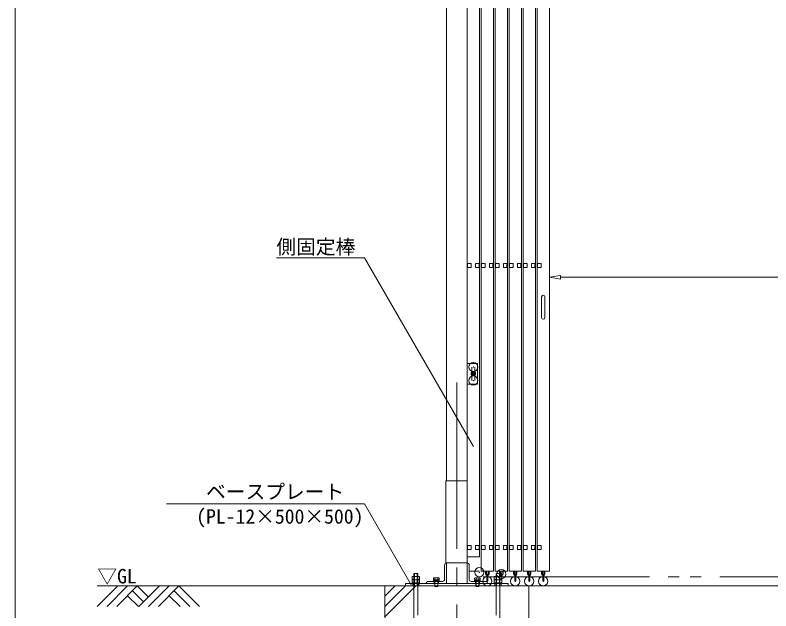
# Model space of a CAD drawing. Units: millimetres, scale not verified. Extents: x -10062 to 10062, y -16938 to 16938.
# Drawn here: x -10062 to -6384, y -13909 to -11011 of the extents above; entities that cross this region are included whole.
import ezdxf
from ezdxf.enums import TextEntityAlignment as Align

# ---------------------------------------------------------------- set-up
doc = ezdxf.new("R2010")
doc.units = ezdxf.units.MM
doc.header["$LTSCALE"] = 90
doc.header["$PDMODE"] = 32
doc.header["$PDSIZE"] = 45
for name, pattern in [('CHAIN2', [12, 9, -1, 1, -1]), ('DASHED1', [1.8, 1.2, -0.6]), ('DOUBLE_CHAIN2', [12.8, 9, -1, 0.6, -0.6, 0.6, -1])]:
    doc.linetypes.add(name, pattern=pattern)
for name, color, linetype, lineweight in [('0-4_ﾊﾝﾄﾞﾙ', 134, 'Continuous', 18), ('0-5_ﾍﾞｰｽﾗｲﾝ', 134, 'Continuous', 18), ('0-6_ﾎﾞﾙﾄ類', 134, 'Continuous', 18), ('0-8_ﾜｲﾔｰﾛｰﾌﾟ', 134, 'DOUBLE_CHAIN2', 18), ('0-9_基礎工事用PCA小', 134, 'Continuous', 18), ('0-B_図面枠', 134, 'Continuous', 18), ('0-C_寸法', 134, 'Continuous', 18), ('0-D_側固定棒', 134, 'Continuous', 18), ('1-1_中央走行棒', 134, 'Continuous', 18), ('1-3_中央走行棒左', 134, 'Continuous', 18), ('1-6_通芯', 134, 'CHAIN2', 18), ('1-A_標準柱', 134, 'Continuous', 18), ('1-B_文字', 134, 'Continuous', 18)]:
    doc.layers.add(name, color=color, linetype=linetype, lineweight=lineweight)
doc.styles.add('ＭＳ ゴシック', font='')
doc.styles.get('ＭＳ ゴシック').set_extended_font_data('MS Gothic')

msp = doc.modelspace()

# ---------------------------------------------------------------- linework, layer by layer
at = {"layer": '0-4_ﾊﾝﾄﾞﾙ'}
for p, q in [((-7500.5, -12381.73), (-7500.5, -12481.73)), ((-7484.5, -12381.73), (-7484.5, -12481.73))]:
    msp.add_line(p, q, dxfattribs=at)
for centre, start, end in [((-7492.5, -12381.73), 0, 180), ((-7492.5, -12481.73), 180, 0)]:
    msp.add_arc(centre, 8, start, end, dxfattribs=at)
at = {"layer": '0-5_ﾍﾞｰｽﾗｲﾝ'}
msp.add_line((-9662.5, -13787.5), (1537.5, -13787.5), dxfattribs=at)
at = {"layer": '0-6_ﾎﾞﾙﾄ類'}
for p, q in [((-8122.02, -13755.47), (-8122.02, -13740.9)), ((-8102.97, -13755.47), (-8102.97, -13740.9)), ((-8024.34, -13748.5), (-8026.16, -13749.56)), ((-8026.16, -13749.56), (-8026.16, -13758.3)), ((-8024.34, -13748.5), (-8000.67, -13748.5)), ((-8019.33, -13749.56), (-8019.33, -13758.3)), ((-8005.67, -13749.56), (-8005.67, -13758.3)), ((-8000.67, -13748.5), (-7998.83, -13749.56)), ((-7998.83, -13749.56), (-7998.83, -13758.3)), ((-7824.34, -13748.5), (-7826.17, -13749.56)), ((-7826.17, -13749.56), (-7826.17, -13758.3)), ((-7824.34, -13748.5), (-7800.67, -13748.5)), ((-7819.34, -13749.56), (-7819.34, -13758.3)), ((-7805.66, -13749.56), (-7805.66, -13758.3)), ((-7800.67, -13748.5), (-7798.83, -13749.56)), ((-7798.83, -13749.56), (-7798.83, -13758.3)), ((-7722.03, -13755.47), (-7722.03, -13740.9)), ((-7702.97, -13755.47), (-7702.97, -13740.9)), ((-8122.02, -13758.33), (-8122.02, -13772.9)), ((-8102.97, -13758.33), (-8102.97, -13772.9)), ((-8026.16, -13758.3), (-7998.83, -13758.3)), ((-8023.74, -13758.5), (-8001.25, -13758.5)), ((-8020.5, -13787.5), (-8020.5, -13765.5)), ((-8020.5, -13787.5), (-8019.27, -13790.3)), ((-8019.27, -13790.3), (-8019.27, -13765.5)), ((-8013.7, -13761.5), (-8012.63, -13765.5)), ((-8012.38, -13761.5), (-8011.31, -13765.5)), ((-8004.5, -13787.5), (-8004.5, -13765.5)), ((-7826.17, -13758.3), (-7798.83, -13758.3)), ((-7823.74, -13758.5), (-7801.25, -13758.5)), ((-7820.5, -13787.5), (-7820.5, -13765.5)), ((-7820.5, -13787.5), (-7819.27, -13790.3)), ((-7819.27, -13790.3), (-7819.27, -13765.5)), ((-7813.69, -13761.5), (-7812.62, -13765.5)), ((-7812.38, -13761.5), (-7811.31, -13765.5)), ((-7804.5, -13787.5), (-7804.5, -13765.5)), ((-7722.03, -13758.33), (-7722.03, -13772.9)), ((-7702.97, -13758.33), (-7702.97, -13772.9))]:
    msp.add_line(p, q, dxfattribs=at)
for points in [[(-8130.98, -13755.47), (-8130.98, -13740.9), (-8094.02, -13740.9), (-8094.02, -13755.47), (-8096.5, -13756.9), (-8128.5, -13756.9)], [(-7730.97, -13755.47), (-7730.97, -13740.9), (-7694.03, -13740.9), (-7694.03, -13755.47), (-7696.5, -13756.9), (-7728.5, -13756.9)], [(-8130.98, -13758.33), (-8130.98, -13772.9), (-8094.02, -13772.9), (-8094.02, -13758.33), (-8096.5, -13756.9), (-8128.5, -13756.9)], [(-8130.5, -13772.9), (-8094.5, -13772.9), (-8094.5, -13775.5), (-8130.5, -13775.5)], [(-7998.5, -13758.5), (-7998.5, -13761.5), (-8026.5, -13761.5), (-8026.5, -13758.5)], [(-8026.5, -13761.5), (-7998.5, -13761.5), (-7998.5, -13765.5), (-8026.5, -13765.5)], [(-7798.5, -13758.5), (-7798.5, -13761.5), (-7826.5, -13761.5), (-7826.5, -13758.5)], [(-7826.5, -13761.5), (-7798.5, -13761.5), (-7798.5, -13765.5), (-7826.5, -13765.5)], [(-7730.97, -13758.33), (-7730.97, -13772.9), (-7694.03, -13772.9), (-7694.03, -13758.33), (-7696.5, -13756.9), (-7728.5, -13756.9)], [(-7730.5, -13772.9), (-7694.5, -13772.9), (-7694.5, -13775.5), (-7730.5, -13775.5)]]:
    msp.add_lwpolyline(points, close=True, dxfattribs=at)
for points in [[(-8020.5, -13787.5), (-8004.5, -13787.5), (-8005.73, -13790.3)], [(-8019.27, -13790.3), (-8005.73, -13790.3), (-8005.73, -13765.5)], [(-7820.5, -13787.5), (-7804.5, -13787.5), (-7805.73, -13790.3)], [(-7819.27, -13790.3), (-7805.73, -13790.3), (-7805.73, -13765.5)]]:
    msp.add_lwpolyline(points, dxfattribs=at)
for centre, radius, start, end in [((-8126.51, -13747.72), 8.96, 240.0064, 300.0064), ((-8112.5, -13724.45), 32.45, 252.93497, 287.07105), ((-8098.5, -13747.73), 8.95, 239.98131, 300.0315), ((-8022.75, -13754.55), 6.05, 55.616, 124.384), ((-8012.5, -13771.12), 22.62, 72.412, 107.588), ((-8002.25, -13754.55), 6.05, 55.616, 124.384), ((-7822.75, -13754.55), 6.05, 55.616, 124.384), ((-7812.5, -13771.12), 22.62, 72.412, 107.588), ((-7802.25, -13754.55), 6.05, 55.616, 124.384), ((-7726.5, -13747.72), 8.96, 240.0064, 300.0064), ((-7712.51, -13724.45), 32.45, 252.93497, 287.07105), ((-7698.5, -13747.73), 8.95, 239.98131, 300.0315), ((-8126.5, -13766.08), 8.96, 60.0064, 120.0064), ((-8112.5, -13789.35), 32.45, 72.93497, 107.07105), ((-8098.5, -13766.07), 8.95, 59.98131, 120.0315), ((-8023.74, -13758.3), 0.198, 180, 270), ((-8001.25, -13758.3), 0.198, 270, 0), ((-7823.74, -13758.3), 0.198, 180, 270), ((-7801.25, -13758.3), 0.198, 270, 0), ((-7726.5, -13766.08), 8.96, 60.0064, 120.0064), ((-7712.5, -13789.35), 32.45, 72.93497, 107.07105), ((-7698.5, -13766.07), 8.95, 59.98131, 120.0315)]:
    msp.add_arc(centre, radius, start, end, dxfattribs=at)
at = {"layer": '0-8_ﾜｲﾔｰﾛｰﾌﾟ'}
msp.add_line((1089.1, -13742.5), (-7814.1, -13742.5), dxfattribs=at)
at = {"layer": '0-9_基礎工事用PCA小'}
for p, q in [((-8262.5, -13937.5), (-8112.5, -13787.5)), ((-8262.5, -13887.5), (-8162.5, -13787.5)), ((-8262.5, -13837.5), (-8212.5, -13787.5)), ((-8122.02, -13787.5), (-8102.98, -13787.5)), ((-7702.97, -13787.5), (-7722.03, -13787.5))]:
    msp.add_line(p, q, dxfattribs=at)
at = {"layer": '0-9_基礎工事用PCA小', "linetype": 'DASHED1'}
for p, q in [((-8127.2, -13775.5), (-8127.2, -13787.5)), ((-8097.5, -13775.5), (-8097.5, -13787.5)), ((-8020.5, -13775.5), (-8020.5, -13787.5)), ((-8004.5, -13775.5), (-8004.5, -13787.5)), ((-7820.5, -13775.5), (-7820.5, -13787.5)), ((-7804.5, -13775.5), (-7804.5, -13787.5)), ((-7727.5, -13775.5), (-7727.5, -13787.5)), ((-7697.5, -13775.5), (-7697.5, -13787.5))]:
    msp.add_line(p, q, dxfattribs=at)
at = {"layer": '0-9_基礎工事用PCA小'}
for points in [[(-8122.02, -14304.45), (-8122.02, -13727.5), (-8102.98, -13727.5), (-8102.98, -13929.5)], [(-8122.02, -13790), (-8119.52, -13787.5), (-8119.52, -13727.5), (-8105.47, -13727.5), (-8105.47, -13787.5), (-8102.98, -13790)], [(-7702.97, -14304.45), (-7702.97, -13727.5), (-7722.03, -13727.5), (-7722.03, -13929.5)], [(-7702.97, -13790), (-7705.48, -13787.5), (-7705.48, -13727.5), (-7719.52, -13727.5), (-7719.52, -13787.5), (-7722.03, -13790)]]:
    msp.add_lwpolyline(points, dxfattribs=at)
for points in [[(-8262.5, -14687.5), (-7562.5, -14687.5), (-7562.5, -13787.5), (-8262.5, -13787.5)], [(-8162.5, -13787.5), (-7662.5, -13787.5), (-7662.5, -13775.5), (-8162.5, -13775.5)]]:
    msp.add_lwpolyline(points, close=True, dxfattribs=at)
at = {"layer": '0-B_図面枠'}
msp.add_lwpolyline([(-10062.5, -3062.5), (10062.5, -3062.5), (10062.5, -16937.5), (-10062.5, -16937.5)], close=True, dxfattribs=at)
at = {"layer": '0-C_寸法'}
for p, q in [((-7462.5, -11845.3), (-7462.5, -12286.9)), ((-7407.5, -12276.73), (-7462.5, -12285.9)), ((-7407.5, -12276.73), (-7407.5, -12295.07)), ((-7462.5, -12285.9), (-7407.5, -12295.07)), ((-7407.5, -12285.9), (682.5, -12285.9))]:
    msp.add_line(p, q, dxfattribs=at)
at = {"layer": '0-D_側固定棒'}
for points in [[(-7802.5, -13589.94), (-7802.5, -9974.94), (-7862.5, -9974.94), (-7862.5, -13644.94), (-7802.5, -13644.94)], [(-7860.15, -12238.44), (-7842.85, -12238.44), (-7842.85, -12218.44), (-7860.15, -12218.44)], [(-7822.15, -12238.44), (-7804.85, -12238.44), (-7804.85, -12218.44), (-7822.15, -12218.44)], [(-7837.41, -12746.44), (-7842.31, -12754.94), (-7837.41, -12763.44), (-7827.6, -12763.44), (-7822.68, -12754.94), (-7827.6, -12746.44)], [(-7860.15, -13609.94), (-7842.85, -13609.94), (-7842.85, -13589.94), (-7860.15, -13589.94)], [(-7822.15, -13609.94), (-7804.85, -13609.94), (-7804.85, -13589.94), (-7822.15, -13589.94)]]:
    msp.add_lwpolyline(points, close=True, dxfattribs=at)
for radius in [11, 8.5, 4.76, 4.22]:
    msp.add_circle((-7832.5, -12754.94), radius, dxfattribs=at)
for start, end in [(132.757, 167.243), (192.757, 227.243), (72.757, 107.243), (12.757, 47.243), (312.757, 347.243), (252.757, 287.243)]:
    msp.add_arc((-7832.5, -12754.94), 8.9, start, end, dxfattribs=at)
at = {"layer": '1-1_中央走行棒'}
for p, q in [((-7773.05, -13728.04), (-7773.05, -13714.94)), ((-7768.05, -13728.04), (-7768.05, -13714.94)), ((-7761.05, -13714.94), (-7761.05, -13728.04)), ((-7756.05, -13714.94), (-7756.05, -13728.04)), ((-7705.05, -13727.5), (-7705.05, -13714.94)), ((-7700.05, -13728.04), (-7700.05, -13714.94)), ((-7693.05, -13714.94), (-7693.05, -13728.04)), ((-7688.05, -13714.94), (-7688.05, -13728.04)), ((-7637.05, -13728.04), (-7637.05, -13714.94)), ((-7632.05, -13728.04), (-7632.05, -13714.94)), ((-7625.05, -13714.94), (-7625.05, -13728.04)), ((-7620.05, -13714.94), (-7620.05, -13728.04)), ((-7569.05, -13728.04), (-7569.05, -13714.94)), ((-7564.05, -13728.04), (-7564.05, -13714.94)), ((-7557.05, -13714.94), (-7557.05, -13728.04)), ((-7552.05, -13714.94), (-7552.05, -13728.04)), ((-7767, -13729.44), (-7767, -13764.44)), ((-7762, -13764.44), (-7762, -13729.44)), ((-7699, -13729.44), (-7699, -13740.9)), ((-7694, -13764.44), (-7694, -13729.44)), ((-7631, -13729.44), (-7631, -13764.44)), ((-7626, -13764.44), (-7626, -13729.44)), ((-7563, -13729.44), (-7563, -13764.44)), ((-7558, -13764.44), (-7558, -13729.44))]:
    msp.add_line(p, q, dxfattribs=at)
for points in [[(-7726.5, -9539.5), (-7726.5, -13714.94), (-7666.5, -13714.94), (-7666.5, -9494.94), (-7671.5, -9494.94)], [(-7653.5, -9494.94), (-7658.5, -9494.94), (-7658.5, -13714.94), (-7598.5, -13714.94), (-7598.5, -9494.94), (-7603.5, -9494.94)], [(-7585.5, -9494.94), (-7590.5, -9494.94), (-7590.5, -13714.94), (-7530.5, -13714.94), (-7530.5, -9494.94), (-7535.5, -9494.94)], [(-7794.5, -9799.49), (-7794.5, -13714.94), (-7734.5, -13714.94), (-7734.5, -9547.5)]]:
    msp.add_lwpolyline(points, dxfattribs=at)
for points in [[(-7792.15, -12238.44), (-7774.85, -12238.44), (-7774.85, -12218.44), (-7792.15, -12218.44)], [(-7754.15, -12238.44), (-7736.85, -12238.44), (-7736.85, -12218.44), (-7754.15, -12218.44)], [(-7724.15, -12238.44), (-7706.85, -12238.44), (-7706.85, -12218.44), (-7724.15, -12218.44)], [(-7686.15, -12238.44), (-7668.85, -12238.44), (-7668.85, -12218.44), (-7686.15, -12218.44)], [(-7656.15, -12238.44), (-7638.85, -12238.44), (-7638.85, -12218.44), (-7656.15, -12218.44)], [(-7618.15, -12238.44), (-7600.85, -12238.44), (-7600.85, -12218.44), (-7618.15, -12218.44)], [(-7588.15, -12238.44), (-7570.85, -12238.44), (-7570.85, -12218.44), (-7588.15, -12218.44)], [(-7550.15, -12238.44), (-7532.85, -12238.44), (-7532.85, -12218.44), (-7550.15, -12218.44)], [(-7792.15, -13609.94), (-7774.85, -13609.94), (-7774.85, -13589.94), (-7792.15, -13589.94)], [(-7754.15, -13609.94), (-7736.85, -13609.94), (-7736.85, -13589.94), (-7754.15, -13589.94)], [(-7724.15, -13609.94), (-7706.85, -13609.94), (-7706.85, -13589.94), (-7724.15, -13589.94)], [(-7686.15, -13609.94), (-7668.85, -13609.94), (-7668.85, -13589.94), (-7686.15, -13589.94)], [(-7656.15, -13609.94), (-7638.85, -13609.94), (-7638.85, -13589.94), (-7656.15, -13589.94)], [(-7618.15, -13609.94), (-7600.85, -13609.94), (-7600.85, -13589.94), (-7618.15, -13589.94)], [(-7588.15, -13609.94), (-7570.85, -13609.94), (-7570.85, -13589.94), (-7588.15, -13589.94)], [(-7550.15, -13609.94), (-7532.85, -13609.94), (-7532.85, -13589.94), (-7550.15, -13589.94)]]:
    msp.add_lwpolyline(points, close=True, dxfattribs=at)
for centre, radius, start, end in [((-7764.55, -13728.04), 8.5, 180, 253.25351), ((-7764.55, -13728.04), 3.5, 180, 225.59204), ((-7764.55, -13728.04), 8.5, 287.46347, 360), ((-7764.55, -13728.04), 3.5, 316.78662, 360), ((-7696.55, -13728.04), 8.5, 220.90602, 253.25351), ((-7696.55, -13728.04), 3.5, 180, 225.59204), ((-7696.55, -13728.04), 8.5, 287.46347, 360), ((-7696.55, -13728.04), 3.5, 316.78662, 360), ((-7628.55, -13728.04), 8.5, 180, 253.25351), ((-7628.55, -13728.04), 3.5, 180, 225.59204), ((-7628.55, -13728.04), 8.5, 287.46347, 360), ((-7628.55, -13728.04), 3.5, 316.78662, 360), ((-7560.55, -13728.04), 8.5, 180, 253.25351), ((-7560.55, -13728.04), 3.5, 180, 225.59204), ((-7560.55, -13728.04), 8.5, 287.46347, 360), ((-7560.55, -13728.04), 3.5, 316.78662, 360), ((-7696.5, -13764.44), 2.5, 351.89039, 0)]:
    msp.add_arc(centre, radius, start, end, dxfattribs=at)
for p in [(-7696.5, -13729.44), (-7764.5, -13764.44), (-7628.5, -13764.44), (-7560.5, -13764.44)]:
    msp.add_point(p, dxfattribs=at)
at = {"layer": '1-3_中央走行棒左'}
for p, q in [((-7501.05, -13728.04), (-7501.05, -13714.94)), ((-7496.06, -13728.04), (-7496.06, -13714.94)), ((-7489.05, -13714.94), (-7489.05, -13728.04)), ((-7484.05, -13714.94), (-7484.05, -13728.04)), ((-7495, -13729.44), (-7495, -13764.44)), ((-7490, -13764.44), (-7490, -13729.44))]:
    msp.add_line(p, q, dxfattribs=at)
msp.add_lwpolyline([(-7517.5, -9494.94), (-7522.5, -9494.94), (-7522.5, -13714.94), (-7462.5, -13714.94), (-7462.5, -9494.94), (-7467.5, -9494.94)], dxfattribs=at)
for points in [[(-7502.85, -12238.44), (-7520.15, -12238.44), (-7520.15, -12218.44), (-7502.85, -12218.44)], [(-7502.85, -13609.94), (-7520.15, -13609.94), (-7520.15, -13589.94), (-7502.85, -13589.94)]]:
    msp.add_lwpolyline(points, close=True, dxfattribs=at)
for radius, start, end in [(8.5, 180, 253.25351), (3.5, 180, 225.59204), (8.5, 287.46347, 360), (3.5, 316.78662, 360)]:
    msp.add_arc((-7492.55, -13728.04), radius, start, end, dxfattribs=at)
msp.add_point((-7492.5, -13764.44), dxfattribs=at)
at = {"layer": '1-6_通芯'}
msp.add_line((-7912.5, -14687.5), (-7912.5, -12775.5), dxfattribs=at)
at = {"layer": '1-A_標準柱'}
for p, q in [((-7962.5, -13275.5), (-7962.5, -9825.5)), ((-7862.5, -13275.5), (-7862.5, -9825.5)), ((-7840, -12746.89), (-7840, -12722.5)), ((-7825, -12722.5), (-7825, -12746.89)), ((-7840, -12788.5), (-7840, -12762.99)), ((-7825, -12762.99), (-7825, -12788.5)), ((-7972.5, -13685.5), (-7972.5, -13755.5)), ((-7852.5, -13685.5), (-7852.5, -13755.5)), ((-7982.5, -13765.5), (-8052.5, -13765.5)), ((-7862.5, -13775.5), (-7962.5, -13775.5)), ((-7842.5, -13765.5), (-7772.5, -13765.5))]:
    msp.add_line(p, q, dxfattribs=at)
at = {"layer": '1-A_標準柱', "linetype": 'DASHED1'}
for p, q in [((-8022.5, -13765.5), (-8022.5, -13775.5)), ((-8002.5, -13765.5), (-8002.5, -13775.5)), ((-7822.5, -13765.5), (-7822.5, -13775.5)), ((-7802.5, -13765.5), (-7802.5, -13775.5))]:
    msp.add_line(p, q, dxfattribs=at)
at = {"layer": '1-A_標準柱'}
for points in [[(-7862.5, -12705.5), (-7812.5, -12705.5), (-7812.5, -12805.5), (-7862.5, -12805.5)], [(-7965.7, -13275.5), (-7862.5, -13275.5), (-7862.5, -13675.5), (-7965.7, -13675.5)]]:
    msp.add_lwpolyline(points, close=True, dxfattribs=at)
for points in [[(-8062.5, -13775.5), (-7962.5, -13775.5), (-7962.5, -13675.5)], [(-7762.5, -13775.5), (-7862.5, -13775.5), (-7862.5, -13675.5)], [(-7803.5, -13715.5), (-7852.5, -13715.5), (-7852.5, -13725.5)]]:
    msp.add_lwpolyline(points, dxfattribs=at)
for centre, start, end in [((-7962.5, -13685.5), 90, 180), ((-7862.5, -13685.5), 0, 90), ((-7982.5, -13755.5), 270, 360), ((-7842.5, -13755.5), 180, 270), ((-8052.5, -13775.5), 90, 180), ((-7772.5, -13775.5), 0, 90)]:
    msp.add_arc(centre, 10, start, end, dxfattribs=at)
for p in [(-7832.5, -12722.5), (-7832.5, -12788.5), (-7803.5, -13720.5)]:
    msp.add_point(p, dxfattribs=at)
at = {"layer": '1-B_文字'}
for p, q in [((-8790.91, -12191.54), (-8362.64, -12191.54)), ((-9325.22, -13387.5), (-8363.55, -13387.5)), ((-9562.27, -13787.5), (-9662.5, -13887.73)), ((-9515.02, -13787.5), (-9615.25, -13887.73)), ((-9467.77, -13787.5), (-9568, -13887.73)), ((-9467.77, -13787.5), (-9413.77, -13841.5)), ((-9359.77, -13787.5), (-9460, -13887.73)), ((-9312.52, -13787.5), (-9412.75, -13887.73)), ((-9265.27, -13787.5), (-9365.5, -13887.73)), ((-9265.27, -13787.5), (-9165.03, -13887.73)), ((-9491.39, -13811.12), (-9437.39, -13865.12)), ((-9288.89, -13811.12), (-9212.28, -13887.73)), ((-9515.02, -13834.75), (-9462.03, -13887.73)), ((-9312.52, -13834.75), (-9259.53, -13887.73))]:
    msp.add_line(p, q, dxfattribs=at)
for points in [[(-7832.14, -13109.53), (-8362.14, -12191.54), (-8362.5, -12191.54)], [(-8135.03, -13781.5), (-8362.5, -13387.5), (-8362.86, -13387.5)]]:
    msp.add_lwpolyline(points, dxfattribs=at)

# ---------------------------------------------------------------- texts
at = {"layer": '1-B_文字', "style": 'ＭＳ ゴシック'}
for s, p in [('側固定棒', (-8790.91, -12193.93)), ('\u3000\u3000ベースプレート\u3000\u3000\u3000', (-9325.22, -13385.2)), ('(PL-12×500×500)', (-9181.21, -13505.57)), ('▽GL', (-9662.5, -13796.1))]:
    msp.add_text(s, height=70.38, dxfattribs=at).set_placement(p, align=Align.BOTTOM_LEFT)

doc.saveas('drawing.dxf')
